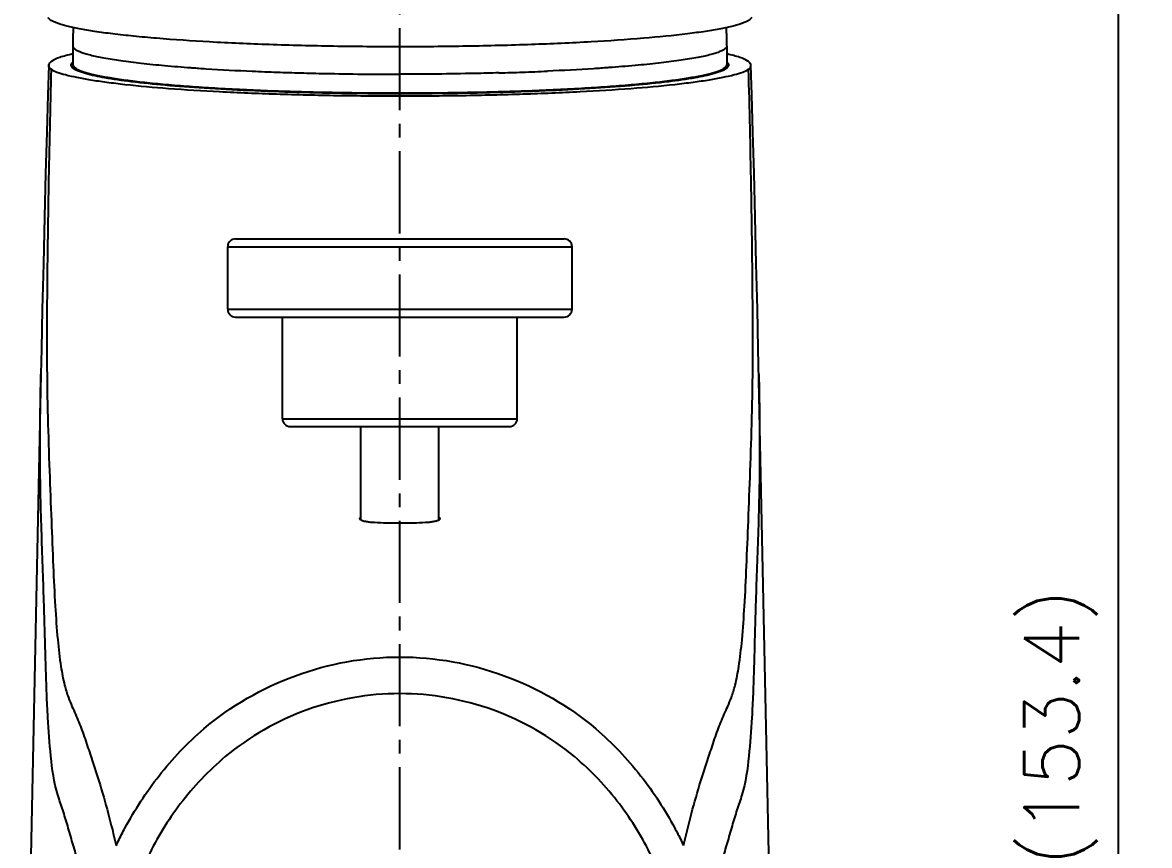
# Model space of a CAD drawing. Extents: x 9131 to 9725, y -7552 to -7132.
# Drawn here: x 9251.1 to 9323.1, y -7339.1 to -7286.5 of the extents above; entities that cross this region are included whole.
import ezdxf

# ---------------------------------------------------------------- set-up
doc = ezdxf.new("R2010")
doc.units = 0
doc.header["$LTSCALE"] = 7
doc.header["$MEASUREMENT"] = 0
doc.linetypes.add('CENTER2', pattern=[1.125, 0.75, -0.125, 0.125, -0.125])
doc.layers.get('0').update_dxf_attribs({"color": 2, "linetype": 'CONTINUOUS'})
doc.layers.get('Defpoints').update_dxf_attribs({"linetype": 'CONTINUOUS'})
for name, color, linetype in [('08_ALL_FEATURES', 7, 'CONTINUOUS'), ('CL', 1, 'CENTER2'), ('D', 2, 'CONTINUOUS')]:
    doc.layers.add(name, color=color, linetype=linetype)
doc.styles.add('GHS', font='ROMANS.shx', dxfattribs={"bigfont": 'GHS.shx'})
doc.dimstyles.new('HONG', dxfattribs={"dimscale": 0, "dimtxt": 3.5, "dimasz": 3.5, "dimexe": 2, "dimexo": 1, "dimgap": 1, "dimtad": 1, "dimdec": 4, "dimdsep": 46, "dimtxsty": 'GHS', "dimcen": 3, "dimclrd": 256, "dimclre": 256, "dimclrt": 2, "dimadec": 4, "dimazin": 2, "dimtfac": 1, "dimtdec": 4, "dimtmove": 0, "dimatfit": 2, "dimfxl": 0, "dimtvp": 1, "dimtolj": 1, "dimarcsym": 0})

# ---------------------------------------------------------------- blocks, each defined once
blk = doc.blocks.new('*D3')
at = {"layer": 'D', "lineweight": -2}
for p, q in [((9276.194, -7254.855), (9323.094, -7254.855)), ((9321.094, -7258.355), (9321.094, -7404.693)), ((9301.166, -7408.193), (9323.094, -7408.193))]:
    blk.add_line(p, q, dxfattribs=at)
at = {"layer": 'D'}
for points in [[(9320.51, -7258.355), (9321.677, -7258.355), (9321.094, -7254.855)], [(9320.51, -7404.693), (9321.677, -7404.693), (9321.094, -7408.193)]]:
    blk.add_solid(points, dxfattribs=at)
at = {"layer": 'Defpoints', "color": 0}
for p in [(9275.194, -7254.855), (9300.166, -7408.193), (9321.094, -7408.193)]:
    blk.add_point(p, dxfattribs=at)
at = {"layer": 'D', "color": 2, "insert": (9317.427, -7331.524), "char_height": 3.5, "attachment_point": 5, "rotation": 90, "style": 'GHS'}
blk.add_mtext('\\A1;(153.4)', dxfattribs=at)

msp = doc.modelspace()

# ---------------------------------------------------------------- linework, layer by layer
at = {"color": 7, "linetype": 'Continuous'}
for p, q in [((9254.29405, -7287.94809), (9254.29405, -7289.14352)), ((9296.09405, -7287.94809), (9296.09405, -7289.14352)), ((9261.83988, -7289.34931), (9261.89768, -7289.35348)), ((9288.54822, -7289.34931), (9288.49042, -7289.35348)), ((9264.69405, -7300.29434), (9285.69405, -7300.29434)), ((9264.19405, -7304.79434), (9264.19405, -7300.79434)), ((9264.19405, -7300.79434), (9286.19405, -7300.79434)), ((9286.19405, -7304.79434), (9286.19405, -7300.79434)), ((9264.19405, -7304.79434), (9286.19405, -7304.79434)), ((9264.69405, -7305.29434), (9285.69405, -7305.29434)), ((9267.69405, -7311.79434), (9267.69405, -7305.29434)), ((9282.69405, -7311.79434), (9282.69405, -7305.29434)), ((9252.25794, -7308.93515), (9251.08365, -7364.74568)), ((9267.69405, -7311.79434), (9282.69405, -7311.79434)), ((9268.19405, -7312.29434), (9282.19405, -7312.29434)), ((9272.69405, -7318.2629), (9272.69405, -7312.29434)), ((9277.69405, -7318.26044), (9277.69405, -7312.29434))]:
    msp.add_line(p, q, dxfattribs=at)
for points in [[(9252.75689, -7289.21423), (9252.6991, -7291.07697), (9252.62869, -7293.47904), (9252.55713, -7296.1046), (9252.48695, -7298.89131), (9252.4155, -7301.87913), (9252.3482, -7304.78963), (9252.29245, -7307.31645), (9252.25783, -7308.94054)], [(9298.09565, -7307.31647), (9298.0399, -7304.78966), (9297.9726, -7301.87917), (9297.90115, -7298.89136), (9297.83097, -7296.10464), (9297.75941, -7293.47906), (9297.689, -7291.07698), (9297.6312, -7289.21423)], [(9299.42896, -7372.95647), (9299.36407, -7368.24956), (9299.33491, -7366.39313), (9299.30445, -7364.74568), (9298.09565, -7307.31647)]]:
    msp.add_lwpolyline(points, dxfattribs=at)
for centre, radius, start, end in [((9275.19768, -7287.94848), 20.90363, 176.8106798, 179.9989412), ((9275.19048, -7287.94848), 20.90357, 0.0010637, 3.1896616), ((9273.66503, -7110.09045), 179.65706, 267.4787976, 267.9897036), ((9274.34639, -7091.21482), 198.54498, 267.9842768, 268.4172205), ((9276.04171, -7091.21482), 198.54497, 271.5827798, 272.0157232), ((9276.72307, -7110.09044), 179.65707, 272.0102964, 272.5212021), ((9264.69405, -7300.79434), 0.5, 90, 180), ((9285.69405, -7300.79434), 0.5, 0, 90), ((9264.69405, -7304.79434), 0.5, 180, 270), ((9285.69405, -7304.79434), 0.5, 270, 0), ((9268.19405, -7311.79434), 0.5, 180, 270), ((9282.19405, -7311.79434), 0.5, 270, 0)]:
    msp.add_arc(centre, radius, start, end, dxfattribs=at)
for points, knots in [([(9254.29406, -7287.94809), (9254.29406, -7287.98299), (9254.31462, -7288.03916), (9254.36587, -7288.10158), (9254.44677, -7288.1733), (9254.59063, -7288.25894), (9254.81139, -7288.3549), (9255.09261, -7288.45004), (9255.43365, -7288.54412), (9255.83387, -7288.63672), (9256.48091, -7288.76475), (9257.42896, -7288.9143), (9258.72501, -7289.07542), (9260.21878, -7289.22389), (9261.27953, -7289.30875), (9261.83988, -7289.34931)], [0, 0, 0, 0, 0.01342467, 0.02156121, 0.03106299, 0.05482738, 0.08556353, 0.1235647, 0.16891931, 0.2216079, 0.28154615, 0.42260909, 0.5906802, 0.78388613, 1, 1, 1, 1]), ([(9296.09404, -7287.94809), (9296.09404, -7287.98299), (9296.07347, -7288.03916), (9296.02223, -7288.10158), (9295.94132, -7288.1733), (9295.79747, -7288.25894), (9295.57671, -7288.3549), (9295.29549, -7288.45004), (9294.95445, -7288.54412), (9294.55423, -7288.63672), (9293.90719, -7288.76475), (9292.95914, -7288.9143), (9291.66309, -7289.07542), (9290.16932, -7289.22389), (9289.10857, -7289.30875), (9288.54822, -7289.34931)], [0, 0, 0, 0, 0.01342467, 0.02156121, 0.03106299, 0.05482738, 0.08556353, 0.1235647, 0.16891931, 0.2216079, 0.28154615, 0.42260909, 0.5906802, 0.78388613, 1, 1, 1, 1]), ([(9254.26825, -7288.47361), (9253.9956, -7288.53576), (9253.54482, -7288.65419), (9253.10832, -7288.83192), (9252.9505, -7288.93178)], [0, 0, 0, 0, 0.59957995, 1, 1, 1, 1]), ([(9297.43759, -7288.93178), (9297.27978, -7288.83192), (9296.84332, -7288.6542), (9296.39257, -7288.53577), (9296.11993, -7288.47363)], [0, 0, 0, 0, 0.40042327, 1, 1, 1, 1]), ([(9252.91077, -7289.45508), (9252.84329, -7291.94567), (9252.75859, -7295.68191), (9252.68085, -7300.663), (9252.64295, -7304.38877), (9252.62803, -7308.07246), (9252.68379, -7311.65159), (9252.80007, -7315.05671), (9252.91828, -7318.22602), (9253.03535, -7321.1041), (9253.15315, -7323.63755), (9253.30403, -7325.77559), (9253.49297, -7327.46515), (9253.71981, -7328.69963), (9253.98034, -7329.54629), (9254.22793, -7330.15639), (9254.38795, -7330.50707), (9254.46099, -7330.67119)], [0, 0, 0, 0, 0.18055663, 0.27082658, 0.36101721, 0.45057352, 0.5377738, 0.62040411, 0.697478, 0.76761139, 0.82914723, 0.88126973, 0.92290702, 0.95231443, 0.97206577, 0.98698207, 1, 1, 1, 1]), ([(9252.91077, -7289.45508), (9252.86174, -7289.42521), (9252.78247, -7289.35704), (9252.7557, -7289.2557), (9252.75685, -7289.21423)], [0, 0, 0, 0, 0.5805318, 1, 1, 1, 1]), ([(9252.75685, -7289.21423), (9252.75822, -7289.1646), (9252.80149, -7289.04816), (9252.89311, -7288.96809), (9252.9505, -7288.93178)], [0, 0, 0, 0, 0.42232224, 1, 1, 1, 1]), ([(9252.91077, -7289.45508), (9253.02723, -7289.52603), (9253.33085, -7289.65345), (9253.87799, -7289.81611), (9254.59192, -7289.97667), (9255.46595, -7290.13321), (9256.49487, -7290.28344), (9258.15617, -7290.48388), (9260.56457, -7290.69749), (9263.79312, -7290.89496), (9267.38885, -7291.04189), (9271.23004, -7291.13327), (9273.85919, -7291.15434), (9275.19405, -7291.15434)], [0, 0, 0, 0, 0.01824571, 0.04372511, 0.07639185, 0.1160654, 0.16251621, 0.21549298, 0.33993627, 0.48593988, 0.64823664, 0.82140199, 1, 1, 1, 1]), ([(9254.28363, -7289.36221), (9254.26966, -7289.34907), (9254.22523, -7289.30284), (9254.19411, -7289.23879), (9254.19411, -7289.19333)], [0, 0, 0, 0, 0.29669182, 1, 1, 1, 1]), ([(9254.2142, -7289.11326), (9254.21803, -7289.10563), (9254.23688, -7289.07292), (9254.2624, -7289.04443), (9254.28363, -7289.02446)], [0, 0, 0, 0, 0.22644003, 1, 1, 1, 1]), ([(9255.10631, -7289.72693), (9254.93057, -7289.67668), (9254.69129, -7289.60005), (9254.42021, -7289.46638), (9254.32149, -7289.39782), (9254.28363, -7289.36221)], [0, 0, 0, 0, 0.60544483, 0.82783908, 1, 1, 1, 1]), ([(9254.38969, -7289.42935), (9254.36174, -7289.38997), (9254.31198, -7289.29966), (9254.29405, -7289.19696), (9254.29405, -7289.14352)], [0, 0, 0, 0, 0.47473234, 1, 1, 1, 1]), ([(9254.29407, -7289.14352), (9254.29407, -7289.17448), (9254.31674, -7289.24448), (9254.40095, -7289.33421), (9254.53052, -7289.42151), (9254.70811, -7289.50788), (9254.93394, -7289.59372), (9255.2081, -7289.67877), (9255.53011, -7289.76281), (9256.05161, -7289.87954), (9256.81823, -7290.01722), (9257.87013, -7290.16764), (9259.08858, -7290.30895), (9260.4619, -7290.43966), (9261.977, -7290.55833), (9264.23659, -7290.70326), (9267.29707, -7290.8423), (9271.16824, -7290.94263), (9273.83484, -7290.96508), (9275.19405, -7290.96508)], [0, 0, 0, 0, 0.00438769, 0.00990767, 0.01717378, 0.02644701, 0.03784019, 0.05139504, 0.06712013, 0.08500624, 0.12714169, 0.17749244, 0.23562494, 0.30101188, 0.37304781, 0.45105713, 0.62198677, 0.80731538, 1, 1, 1, 1]), ([(9261.89768, -7289.35348), (9262.20165, -7289.37532), (9263.48896, -7289.4625), (9264.77755, -7289.53021), (9265.76208, -7289.5736)], [0, 0, 0, 0, 0.23620095, 1, 1, 1, 1]), ([(9275.19405, -7290.96508), (9276.55326, -7290.96508), (9279.21986, -7290.94263), (9283.09103, -7290.8423), (9286.1515, -7290.70326), (9288.4111, -7290.55833), (9289.92619, -7290.43966), (9291.29952, -7290.30895), (9292.51797, -7290.16764), (9293.56987, -7290.01722), (9294.33649, -7289.87954), (9294.85799, -7289.76281), (9295.18, -7289.67877), (9295.45416, -7289.59372), (9295.67999, -7289.50788), (9295.85757, -7289.42151), (9295.98715, -7289.33421), (9296.07136, -7289.24448), (9296.09403, -7289.17448), (9296.09403, -7289.14352)], [0, 0, 0, 0, 0.19268462, 0.37801323, 0.54894287, 0.62695219, 0.69898812, 0.76437506, 0.82250756, 0.87285831, 0.91499376, 0.93287987, 0.94860496, 0.96215981, 0.97355299, 0.98282622, 0.99009233, 0.99561231, 1, 1, 1, 1]), ([(9275.19405, -7291.15434), (9276.5289, -7291.15434), (9279.15806, -7291.13327), (9282.99925, -7291.04189), (9286.59498, -7290.89496), (9289.82353, -7290.69749), (9292.23193, -7290.48388), (9293.89323, -7290.28344), (9294.92215, -7290.13321), (9295.79618, -7289.97667), (9296.51011, -7289.81611), (9297.05725, -7289.65345), (9297.36087, -7289.52603), (9297.47733, -7289.45508)], [0, 0, 0, 0, 0.17859801, 0.35176336, 0.51406012, 0.66006373, 0.78450702, 0.83748379, 0.8839346, 0.92360815, 0.95627489, 0.98175429, 1, 1, 1, 1]), ([(9288.49042, -7289.35348), (9288.18645, -7289.37532), (9286.89914, -7289.4625), (9285.61055, -7289.53021), (9284.62602, -7289.5736)], [0, 0, 0, 0, 0.23620095, 1, 1, 1, 1]), ([(9296.10447, -7289.36221), (9296.06661, -7289.39782), (9295.96788, -7289.46638), (9295.69681, -7289.60005), (9295.45753, -7289.67668), (9295.28178, -7289.72693)], [0, 0, 0, 0, 0.17216092, 0.39455517, 1, 1, 1, 1]), ([(9295.92711, -7330.67119), (9296.00015, -7330.50707), (9296.16017, -7330.15639), (9296.40776, -7329.54629), (9296.66829, -7328.69963), (9296.89513, -7327.46515), (9297.08407, -7325.77559), (9297.23495, -7323.63755), (9297.35275, -7321.1041), (9297.46982, -7318.22602), (9297.58803, -7315.05671), (9297.7043, -7311.65159), (9297.76007, -7308.07246), (9297.74515, -7304.38877), (9297.70725, -7300.663), (9297.62951, -7295.68191), (9297.54481, -7291.94567), (9297.47733, -7289.45508)], [0, 0, 0, 0, 0.01301793, 0.02793423, 0.04768557, 0.07709298, 0.11873027, 0.17085277, 0.23238861, 0.302522, 0.37959589, 0.4622262, 0.54942648, 0.63898279, 0.72917342, 0.81944337, 1, 1, 1, 1]), ([(9296.09405, -7289.14352), (9296.09405, -7289.19696), (9296.07612, -7289.29967), (9296.02635, -7289.38997), (9295.9984, -7289.42936)], [0, 0, 0, 0, 0.52525639, 1, 1, 1, 1]), ([(9296.0974, -7289.01794), (9296.10583, -7289.02557), (9296.13518, -7289.05394), (9296.16068, -7289.08691), (9296.1739, -7289.11326)], [0, 0, 0, 0, 0.27852961, 1, 1, 1, 1]), ([(9296.19398, -7289.19333), (9296.19398, -7289.20755), (9296.18503, -7289.27268), (9296.14135, -7289.32752), (9296.10447, -7289.36221)], [0, 0, 0, 0, 0.21921071, 1, 1, 1, 1]), ([(9297.63125, -7289.21423), (9297.62988, -7289.1646), (9297.58661, -7289.04816), (9297.49499, -7288.96809), (9297.43759, -7288.93178)], [0, 0, 0, 0, 0.42232248, 1, 1, 1, 1]), ([(9297.47733, -7289.45508), (9297.52636, -7289.42521), (9297.60563, -7289.35704), (9297.63239, -7289.2557), (9297.63125, -7289.21423)], [0, 0, 0, 0, 0.58053167, 1, 1, 1, 1]), ([(9275.19405, -7291.0236), (9273.0002, -7291.0236), (9269.77828, -7290.98101), (9265.61237, -7290.83052), (9262.79921, -7290.68017), (9260.29985, -7290.49411), (9258.17672, -7290.27862), (9256.4839, -7290.0393), (9255.50877, -7289.842), (9255.10631, -7289.72693)], [0, 0, 0, 0, 0.32644114, 0.47936752, 0.6202659, 0.74560088, 0.85227771, 0.93771543, 1, 1, 1, 1]), ([(9268.86234, -7289.68404), (9269.37891, -7289.69836), (9271.48912, -7289.74892), (9273.60002, -7289.76965), (9275.19405, -7289.76965)], [0, 0, 0, 0, 0.24482127, 1, 1, 1, 1]), ([(9281.52576, -7289.68404), (9281.00919, -7289.69836), (9278.89898, -7289.74892), (9276.78808, -7289.76965), (9275.19405, -7289.76965)], [0, 0, 0, 0, 0.24482126, 1, 1, 1, 1]), ([(9295.28178, -7289.72693), (9294.87933, -7289.842), (9293.90419, -7290.0393), (9292.21138, -7290.27862), (9290.08825, -7290.49411), (9287.58889, -7290.68017), (9284.77573, -7290.83052), (9280.60981, -7290.98101), (9277.3879, -7291.0236), (9275.19405, -7291.0236)], [0, 0, 0, 0, 0.06228457, 0.14772229, 0.25439912, 0.3797341, 0.52063248, 0.67355886, 1, 1, 1, 1]), ([(9253.33769, -7335.84079), (9253.09559, -7335.03589), (9252.86907, -7333.37571), (9252.7121, -7331.21073), (9252.62144, -7329.30769), (9252.54663, -7326.91529), (9252.48082, -7324.30125), (9252.38699, -7321.48469), (9252.30223, -7319.16872), (9252.23257, -7316.74102), (9252.18838, -7313.31917), (9252.22065, -7310.70789), (9252.25783, -7308.94052)], [0, 0, 0, 0, 0.09354631, 0.18506415, 0.24195195, 0.30550771, 0.45147291, 0.53296232, 0.61915147, 0.70940091, 0.80325775, 1, 1, 1, 1]), ([(9298.13027, -7308.94047), (9298.16745, -7310.70788), (9298.19972, -7313.31922), (9298.15552, -7316.74115), (9298.08586, -7319.1689), (9298.0011, -7321.48491), (9297.90727, -7324.30152), (9297.84146, -7326.91559), (9297.76665, -7329.308), (9297.67598, -7331.21104), (9297.51901, -7333.37596), (9297.29247, -7335.03607), (9297.05037, -7335.84093)], [0, 0, 0, 0, 0.1967455, 0.29060376, 0.38085446, 0.46704467, 0.54853487, 0.69450069, 0.7580563, 0.81494362, 0.90645908, 1, 1, 1, 1]), ([(9272.69195, -7318.26336), (9272.6845, -7318.25754), (9272.6604, -7318.23653), (9272.64405, -7318.20433), (9272.64406, -7318.18161)], [0, 0, 0, 0, 0.2939487, 1, 1, 1, 1]), ([(9272.64406, -7318.18161), (9272.64407, -7318.17416), (9272.64905, -7318.13909), (9272.67137, -7318.10914), (9272.69032, -7318.08919)], [0, 0, 0, 0, 0.21302863, 1, 1, 1, 1]), ([(9275.19405, -7318.46814), (9274.9065, -7318.46815), (9274.36531, -7318.46445), (9273.71927, -7318.4461), (9273.27626, -7318.41174), (9273.02182, -7318.37809), (9272.83103, -7318.33445), (9272.72719, -7318.2909), (9272.69195, -7318.26336)], [0, 0, 0, 0, 0.34148154, 0.64275342, 0.76710277, 0.86921045, 0.9468943, 1, 1, 1, 1]), ([(9277.6989, -7318.26119), (9277.66445, -7318.28904), (9277.56147, -7318.33314), (9277.37166, -7318.37717), (9277.11755, -7318.41119), (9276.67384, -7318.44591), (9276.02581, -7318.46443), (9275.48275, -7318.46815), (9275.19405, -7318.46814)], [0, 0, 0, 0, 0.05253315, 0.12975602, 0.23159481, 0.35589561, 0.65762842, 1, 1, 1, 1]), ([(9277.74402, -7318.1816), (9277.74402, -7318.18869), (9277.73991, -7318.22004), (9277.71762, -7318.24606), (9277.6989, -7318.26119)], [0, 0, 0, 0, 0.22752345, 1, 1, 1, 1]), ([(9277.6999, -7318.09144), (9277.70678, -7318.09884), (9277.72844, -7318.12449), (9277.74402, -7318.15785), (9277.74402, -7318.1816)], [0, 0, 0, 0, 0.29854868, 1, 1, 1, 1]), ([(9262.67037, -7331.61762), (9264.38964, -7330.15599), (9268.38974, -7327.84354), (9272.93538, -7327.02258), (9275.19405, -7327.02255)], [0, 0, 0, 0, 0.49977036, 1, 1, 1, 1]), ([(9275.19405, -7327.02255), (9277.45272, -7327.02258), (9281.99836, -7327.84354), (9285.99846, -7330.15599), (9287.71773, -7331.61762)], [0, 0, 0, 0, 0.50022964, 1, 1, 1, 1]), ([(9275.19405, -7329.36223), (9273.18658, -7329.36228), (9269.14812, -7330.0779), (9265.57611, -7332.10262), (9264.03955, -7333.39126)], [0, 0, 0, 0, 0.50025768, 1, 1, 1, 1]), ([(9286.34855, -7333.39126), (9284.81199, -7332.10262), (9281.23998, -7330.0779), (9277.20151, -7329.36228), (9275.19405, -7329.36223)], [0, 0, 0, 0, 0.49974232, 1, 1, 1, 1]), ([(9254.46099, -7330.67119), (9254.61254, -7331.01168), (9254.89978, -7331.7221), (9255.26098, -7332.80804), (9255.62124, -7333.88612), (9256.07428, -7335.27805), (9256.56572, -7337.00028), (9256.90959, -7338.38353), (9257.0703, -7339.0703)], [0, 0, 0, 0, 0.12699759, 0.26087333, 0.38990748, 0.51436064, 0.75965327, 1, 1, 1, 1]), ([(9293.3178, -7339.0703), (9293.47851, -7338.38353), (9293.82238, -7337.00028), (9294.31382, -7335.27805), (9294.76686, -7333.88612), (9295.12712, -7332.80804), (9295.48832, -7331.7221), (9295.77556, -7331.01168), (9295.92711, -7330.67119)], [0, 0, 0, 0, 0.24034673, 0.48563936, 0.61009252, 0.73912667, 0.87300241, 1, 1, 1, 1]), ([(9257.6296, -7337.95458), (9258.25691, -7336.78206), (9259.74379, -7334.49894), (9261.61808, -7332.51172), (9262.67037, -7331.61762)], [0, 0, 0, 0, 0.49058027, 1, 1, 1, 1]), ([(9287.71773, -7331.61762), (9288.77002, -7332.51172), (9290.64431, -7334.49894), (9292.13119, -7336.78206), (9292.7585, -7337.95457)], [0, 0, 0, 0, 0.5094198, 1, 1, 1, 1]), ([(9264.03961, -7333.39133), (9263.50234, -7333.84184), (9262.48898, -7334.80422), (9260.73498, -7336.87012), (9259.67164, -7338.5927), (9259.10244, -7339.77666)], [0, 0, 0, 0, 0.25899304, 0.51475054, 1, 1, 1, 1]), ([(9291.28566, -7339.77666), (9290.71646, -7338.5927), (9289.65312, -7336.87012), (9287.89912, -7334.80422), (9286.88576, -7333.84184), (9286.34849, -7333.39133)], [0, 0, 0, 0, 0.48524946, 0.74100696, 1, 1, 1, 1]), ([(9255.84838, -7344.08465), (9255.63912, -7343.39154), (9255.32751, -7342.35292), (9254.90978, -7340.97299), (9254.59341, -7339.94154), (9254.27206, -7338.89489), (9254.02343, -7338.00804), (9253.81454, -7337.30288), (9253.65914, -7336.80178), (9253.49375, -7336.31935), (9253.38636, -7336.00257), (9253.33769, -7335.84074)], [0, 0, 0, 0, 0.25203086, 0.37746321, 0.50187563, 0.62759152, 0.75856987, 0.82246651, 0.88360201, 0.94117244, 1, 1, 1, 1]), ([(9297.05037, -7335.84088), (9297.00169, -7336.00271), (9296.8943, -7336.31947), (9296.72892, -7336.8019), (9296.57353, -7337.30299), (9296.36464, -7338.00814), (9296.11601, -7338.89498), (9295.79467, -7339.94161), (9295.4783, -7340.97304), (9295.06058, -7342.35295), (9294.74898, -7343.39155), (9294.53972, -7344.08465)], [0, 0, 0, 0, 0.05882589, 0.11639703, 0.17753326, 0.24143045, 0.37240863, 0.49812425, 0.6225367, 0.74796911, 1, 1, 1, 1]), ([(9257.07031, -7339.0703), (9257.11309, -7338.97808), (9257.29349, -7338.60316), (9257.48129, -7338.23177), (9257.6296, -7337.95457)], [0, 0, 0, 0, 0.24434511, 1, 1, 1, 1]), ([(9292.7585, -7337.95457), (9292.80859, -7338.0482), (9293.00214, -7338.41648), (9293.18739, -7338.78921), (9293.31779, -7339.0703)], [0, 0, 0, 0, 0.25523953, 1, 1, 1, 1])]:
    msp.add_open_spline(points, degree=3, knots=knots, dxfattribs=at)
for points in [[(9254.19411, -7289.19333), (9254.19411, -7289.16581), (9254.20185, -7289.13785), (9254.2142, -7289.11326)], [(9296.1739, -7289.11326), (9296.18625, -7289.13785), (9296.19398, -7289.16581), (9296.19398, -7289.19333)]]:
    msp.add_open_spline(points, degree=3, dxfattribs=at)
at = {"layer": '08_ALL_FEATURES', "color": 7, "linetype": 'Continuous'}
msp.add_open_spline([(9297.67739, -7286.13698), (9297.66051, -7286.17207), (9297.60189, -7286.24309), (9297.47595, -7286.33424), (9297.30147, -7286.42511), (9296.97426, -7286.55659), (9296.43813, -7286.71008), (9295.64954, -7286.87947), (9294.6752, -7287.04253), (9293.03428, -7287.26364), (9290.59519, -7287.50038), (9287.26971, -7287.72374), (9283.50602, -7287.89011), (9279.44184, -7287.99292), (9275.22582, -7288.02797), (9271.00817, -7287.99396), (9266.9406, -7287.89213), (9263.17062, -7287.72647), (9260.28084, -7287.53402), (9258.22226, -7287.3474), (9256.89991, -7287.20214), (9255.7439, -7287.0471), (9254.76452, -7286.88434), (9253.97071, -7286.71522), (9253.43007, -7286.56191), (9253.09892, -7286.43061), (9252.92143, -7286.33973), (9252.79253, -7286.24858), (9252.73159, -7286.17767), (9252.71349, -7286.14245)], degree=3, knots=[0, 0, 0, 0, 0.00257331, 0.00593845, 0.01023813, 0.01553755, 0.02922217, 0.04701676, 0.0688298, 0.09448649, 0.15642687, 0.23072572, 0.3147296, 0.40537466, 0.49938109, 0.59334276, 0.68409573, 0.76825704, 0.84270867, 0.87546435, 0.90485049, 0.93061477, 0.95253676, 0.9704404, 0.98424032, 0.98960095, 0.99396167, 0.99738322, 1, 1, 1, 1], dxfattribs=at)
at = {"layer": 'CL'}
msp.add_line((9275.19405, -7410.19333), (9275.19405, -7252.85709), dxfattribs=at)

# ---------------------------------------------------------------- dimensions: what is measured, and where the dimension line sits
at = {"layer": 'D'}
dim = msp.add_linear_dim(base=(9321.09358, -7408.19333), p1=(9275.19405, -7254.85483), p2=(9300.16621, -7408.19333), angle=90, text='(153.4)', dimstyle='HONG', override={"dimscale": 1}, dxfattribs=at)
dim.commit()
dim.dimension.update_dxf_attribs({"geometry": '*D3', "text_midpoint": (9321.09358, -7331.52408), "dimtype": 128})

doc.saveas('drawing.dxf')
